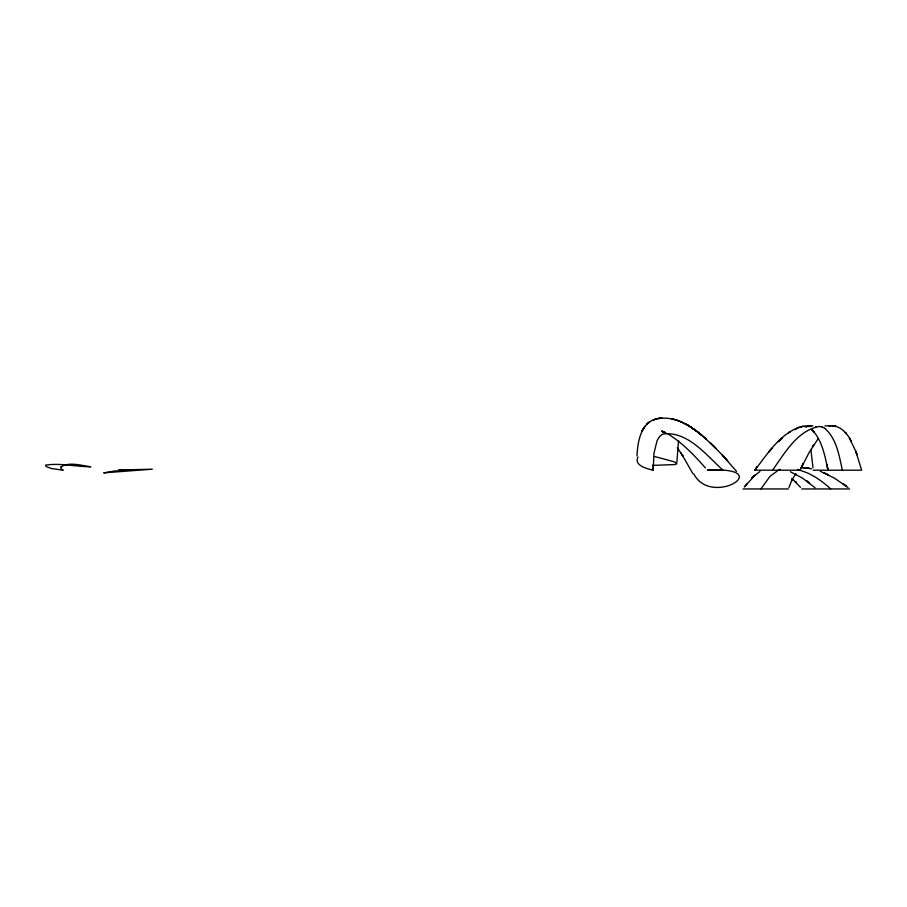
<?xml version="1.0" encoding="UTF-8"?>
<svg xmlns="http://www.w3.org/2000/svg" width="907" height="907" viewBox="0 0 907 907"><rect width="100%" height="100%" fill="white"/><g stroke="black" fill="none" stroke-linecap="round" stroke-linejoin="round"><path stroke-width="1.36" d="M676.905 462.117L678.515 440.643M637.02 455.983C637.644 441.664 640.852 421.574 657.824 418.615C676.339 415.497 693.549 427.424 706.44 439.317L697.336 431.664L687.767 425.19L696.372 430.95M693.855 474.01C711.473 507.931 777.378 466.47 708.707 470.2M788.954 487.456L792.287 479.111L791.584 480.551L795.87 473.681M760.882 488.952L769.918 476.436L778.331 470.211M772.56 470.2C784.714 453.228 797.038 430.712 819.168 426.471M744.33 487.07L754.885 475.223L751.518 478.397L753.184 476.731M818.25 438.535L809.089 452.593L800.099 470.2L754.76 470.2C767.685 453.817 780.428 432.73 801.607 426.551M745.01 486.152L747.13 483.431M637.938 457.128C633.664 465.608 647.315 468.817 653.176 470.2L653.992 453.228L656.94 441.165A20.215 20.203 0 0 1 658.55 438.081L659.65 436.618A11.36 11.36 0 0 1 660.149 436.074L660.772 435.485A10 10 0 0 1 662.96 434.045C687.404 430.644 706.542 455.337 722.958 470.2L707.29 470.211L708.752 470.155M753.093 476.821L759.964 471.515M795.144 429.725L796.142 428.909M796.629 428.558L797.582 427.957M778.399 470.177L779.963 469.531A22.233 22.222 0 0 1 780.349 469.395M798.058 427.719L800.904 427.061M652.439 465.404L674.785 464.554L676.883 463.806L675.942 462.706M802.185 426.471L812.887 425.893M801.425 426.585L802.378 426.437M802.661 426.415L803.829 426.301M807.547 426.075L811.017 425.939M126.39 470.2L114.35 471.028L103.727 472.876L152.319 469.18L118.624 470.041L132.944 470.2M809.532 426.494L804.52 426.449L806.425 426.698M813.171 470.2L861.65 470.2L855.789 451.323L849.44 438.194L851.083 441.017C847.421 433.297 839.757 424.782 829.882 425.871M743.003 488.952L788.489 488.952M801.731 488.952L849.598 488.952M824.973 425.802L830.166 425.882M801.312 427.118L800.575 427.106L801.164 427.14M829.032 425.848L830.903 425.916M800.892 467.468L811.606 468.749M819.52 426.494L820.846 426.675A10.691 10.691 0 0 1 821.572 426.857M802.389 467.547L809.271 468.307L806.017 467.853M815.608 426.641L816.323 426.743M806.153 426.653L806.527 426.732M654.695 456.55L673.311 461.538A10.657 1.361 14.5 0 1 675.908 462.706M664.502 431.947L662.643 431.517L664.139 431.902M797.593 469.395L807.922 473.091L814.214 476.458A93.319 93.308 -90 0 1 830.665 488.952M663.584 431.755L662.099 431.301L664.808 432.276L661.668 431.142L665.976 432.911M820.279 471.311L834.723 478.284L848.011 487.603M822.728 427.242L822.309 427.084A10.533 10.533 0 0 0 821.742 426.902M822.83 427.288L823.227 427.458A11.394 11.394 0 0 1 823.885 427.787L824.656 428.251M790.416 471.742L802.661 478.204L815.03 487.705M826.64 473.998L824.146 472.898L828.715 475.03L827.388 474.372M668.765 434.442L668.232 434.147C681.815 442.435 694.252 455.087 705.385 467.91M692.132 427.889L691.032 427.197L701.122 434.668L700.215 433.931L713.48 445.927L716.042 448.5L710.09 442.684L722.879 455.597L727.663 460.926L722.176 454.883L736.541 471.425M807.91 481.832L806.232 480.608L809.566 483.091L808.761 482.479M844.394 484.769L843.431 484.055L846.174 486.118L844.36 484.735M824.78 428.331C836.639 438.716 839.134 455.563 842.354 470.2M791.936 478.34L800.484 487.365M652.292 469.338L653.278 470.2A152.898 147.898 90 0 1 653.221 464.951M811.844 429.578L814.339 432.163L811.901 429.623C822.309 440.371 824.917 456.153 828.012 470.2L826.901 464.463M677.314 447.752L683.141 456.425L680.59 452.457M682.007 454.679L692.914 473.703M827.501 467.4L828.012 470.2M810.869 449.509L813.012 467.763M60.905 467.037L61.302 469.01L63.263 470.2L51.28 468.511L46.11 466.47L45.577 465.132C60.44 462.842 75.712 466.708 90.711 466.776C81.8 465.608 68.989 461.482 60.905 467.037M803.205 463.613L801.561 467.026L803.217 463.602M642.836 429.476L642.043 431.018L644.922 426.256L642.836 429.476M813.5 445.269L812.377 447.06L813.522 445.258M757.198 466.742L754.76 470.2L757.198 466.742M771.97 448.353L768.66 452.094L771.97 448.353M781.925 438.251L778.467 441.494L781.925 438.251M647.643 423.467L646.827 424.159L649.253 422.163L647.643 423.467M790.235 431.573L788.534 432.764L790.235 431.573M654.775 419.419L653.357 419.952L654.775 419.419M656.861 418.83L655.682 419.136L656.861 418.83M659.718 418.297L658.142 418.546L659.718 418.297M661.679 418.116L660.398 418.218L661.679 418.116M833.839 426.131L832.445 425.995L833.839 426.131M835.154 426.313L834.338 426.188L835.982 426.46L835.154 426.313M672.314 419.068L671.554 418.887L674.366 419.556L672.314 419.068M677.2 420.429L675.103 419.771L677.926 420.667L677.2 420.429M679.819 421.392L678.64 420.916L683.107 422.787L679.819 421.392M685.669 424.079L684.411 423.399L688.946 425.882L685.669 424.079M795.961 482.241L795.428 481.696L796.505 482.819L795.983 482.263M845.403 432.594L846.265 433.648L845.403 432.594M857.002 454.6L855.789 451.323L857.002 454.6"/></g></svg>
